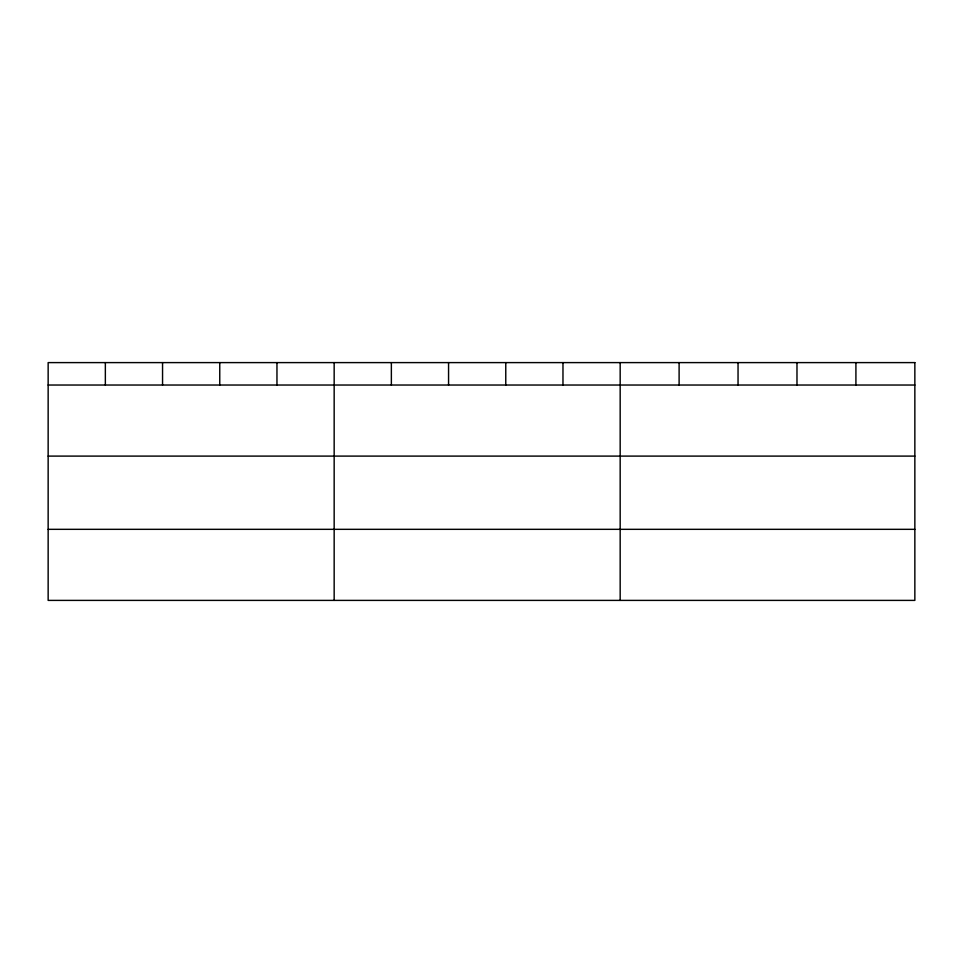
<?xml version="1.0" encoding="UTF-8"?>
<svg xmlns="http://www.w3.org/2000/svg" width="963" height="963" viewBox="0 0 963 963"><rect width="100%" height="100%" fill="white"/><g stroke="black" fill="none" stroke-linecap="round" stroke-linejoin="round"><path stroke-width="1.44" d="M48.15 385.031L914.85 385.031M48.15 456.101L914.85 456.101M48.15 529.325L914.85 529.325M855.914 362.606L855.914 385.031M796.979 362.606L796.979 385.031M738.043 362.606L738.043 385.031M679.108 362.606L679.108 385.031M620.172 362.606L620.172 600.394M562.97 362.606L562.97 385.031M505.768 362.606L505.768 385.031M448.565 362.606L448.565 385.031M391.363 362.606L391.363 385.031M334.161 362.606L334.161 600.394M276.959 362.606L276.959 385.031M219.757 362.606L219.757 385.031M162.554 362.606L162.554 385.031M105.352 362.606L105.352 385.031M914.85 362.606L48.15 362.606L48.15 600.394L914.85 600.394L914.85 362.606"/></g></svg>
